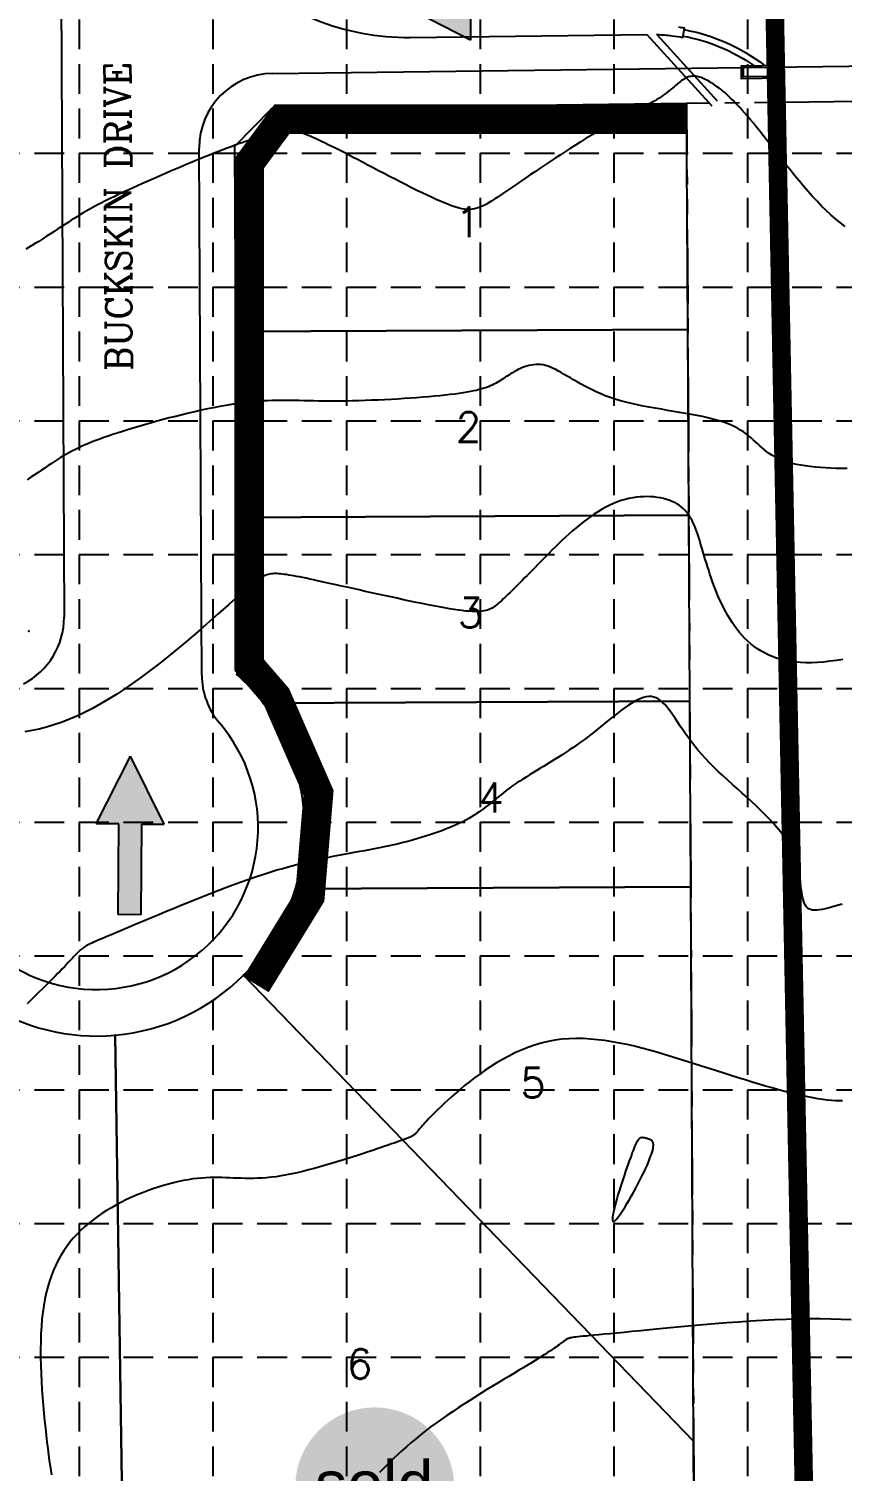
# Model space of a CAD drawing. Header units: inches. Extents: x -2116 to 192, y -2317 to -873.
# Drawn here: x -255.4 to -36.4, y -1985.4 to -1597.3 of the extents above; entities that cross this region are included whole.
import ezdxf
from ezdxf.enums import TextEntityAlignment as Align

# ---------------------------------------------------------------- set-up
doc = ezdxf.new("R2010")
doc.units = ezdxf.units.IN
doc.header["$LTSCALE"] = 40
doc.header["$MEASUREMENT"] = 0
for name, pattern in [('DAM', [0.5, 0.2, -0.1, 0.2]), ('DASHED', [0.75, 0.5, -0.25]), ('LONG_TWO_SHORT', [1, 0.5, -0.1, 0.1, -0.1, 0.1, -0.1])]:
    doc.linetypes.add(name, pattern=pattern)
for name, color, linetype in [('1-BC', 7, 'Continuous'), ('1-DAM_TEXT', 7, 'DAM'), ('1-LOTS', 7, 'Continuous'), ('1-STM', 7, 'Continuous'), ('1-STM_INLETS', 7, 'Continuous'), ('BASE', 7, 'Continuous'), ('BOUNDARY', 7, 'Continuous'), ('grid', 9, 'Continuous'), ('limitsofdisturb', 1, 'DASHED'), ('SILT', 200, 'Continuous'), ('TOPO100_CON', 9, 'Continuous'), ('TOPO100_ICON', 9, 'Continuous')]:
    doc.layers.add(name, color=color, linetype=linetype)
doc.styles.add('PAD_LABEL', font='romanc')
doc.styles.add('ryland', font='ARIAL.TTF', dxfattribs={"height": 25})
doc.styles.add('SEG_LABEL08', font='simplex1')

# ---------------------------------------------------------------- blocks, each defined once
blk = doc.blocks.new('TF')
for p, q in [((0.1612, 0.0201), (0.1612, 0.0601)), ((0.1612, 0.0601), (0.2812, 0.0001)), ((0.0012, -0.0199), (0.0012, 0.0201)), ((0.0012, 0.0201), (0.1612, 0.0201)), ((0.1612, -0.0599), (0.2812, 0.0001)), ((0.1612, -0.0199), (0.0012, -0.0199)), ((0.1612, -0.0199), (0.1612, -0.0599))]:
    blk.add_line(p, q)
for points in [[(0.1612, -0.0599), (0.1612, 0.0601), (0.2812, 0.0001), (0.1612, 0.0601)], [(0.0012, 0.0201), (0.0012, -0.0199), (0.1612, 0.0201), (0.1612, -0.0199)]]:
    blk.add_solid(points)
blk = doc.blocks.new('arrow')
at = {"xscale": 192.0000000000001, "yscale": 192, "zscale": 192, "rotation": 89.54514789520785}
blk.add_blockref('TF', (-0.41, -54), dxfattribs=at)
blk = doc.blocks.new('Sold')
h = blk.add_hatch(color=7)
h.paths.add_polyline_path([(38.78, 18.77, 1), (0.52, 18.77, 1)])
h.paths.add_polyline_path([(2.42, 10.89), (36.59, 10.89), (36.59, 27.86), (2.42, 27.86)], flags=24)
at = {"layer": 'BASE', "color": 7, "style": 'ryland'}
blk.add_text('sold', height=11.127, dxfattribs=at).set_placement((19.5, 13.9), align=Align.CENTER)

msp = doc.modelspace()

# ---------------------------------------------------------------- linework, layer by layer
at = {"layer": '1-BC', "linetype": 'Continuous'}
for p, q in [((-247.72, -1380.52), (-245.91, -1755.62, 53705.1)), ((-189.77, -1609.31, 53424.98), (8.08, -1606.85, 53636.34)), ((-208.91, -1755.45, 53705.1), (-209.52, -1629.4, 53453.98)), ((-208.84, -1771.2, 53736.5), (-208.91, -1755.45, 53705.1))]:
    msp.add_line(p, q, dxfattribs=at)
for centre, radius, start, end in [((-189.52, -1629.31), 20, 90.7106, 180.2766), ((-265.91, -1755.72), 20, 296.9445, 0.2766), ((-188.84, -1771.11), 20, 180.2766, 220.4781), ((-237.14, -1812.33), 43.5, 355.4781, 40.4781), ((-237.14, -1812.33), 43.5, 310.4781, 355.4781), ((-237.14, -1812.33), 43.5, 220.4781, 265.4781), ((-237.14, -1812.33), 43.5, 265.4781, 310.4781)]:
    msp.add_arc(centre, radius, start, end, dxfattribs=at)
at = {"layer": '1-LOTS', "linetype": 'Continuous'}
for p, q in [((-78.25, -1617.43, 53719.98), (-190.07, -1618.81)), ((-77.94, -1678.2, 53766.22), (-78.25, -1617.43, 53719.98)), ((-199.78, -1678.79), (-77.94, -1678.2, 53766.22)), ((-77.94, -1678.2, 53766.22), (-199.78, -1678.79)), ((-77.68, -1728.2, 53904.84), (-77.94, -1678.2, 53766.22)), ((-77.68, -1728.2, 53904.84), (-199.54, -1728.78)), ((-199.54, -1728.78), (-77.68, -1728.2, 53904.84)), ((-77.42, -1778.2, 53973.78), (-77.68, -1728.2, 53904.84)), ((-77.42, -1778.2, 53973.78), (-192.32, -1778.75)), ((-192.32, -1778.75), (-77.42, -1778.2, 53973.78)), ((-77.16, -1828.19, 54051.59), (-77.42, -1778.2, 53973.78)), ((-77.16, -1828.19, 54051.59), (-183.59, -1828.71)), ((-183.59, -1828.71), (-77.16, -1828.19, 54051.59)), ((-76.39, -1977.38, 54263.95), (-77.16, -1828.19, 54051.59)), ((-76.39, -1977.38, 54263.95), (-197.59, -1851.98)), ((-197.59, -1851.98), (-76.39, -1977.38, 54263.95)), ((-232.12, -1868.1), (-229.85, -2022.18, 54150)), ((-229.85, -2022.18, 54150), (-232.12, -1868.1)), ((-76.17, -2021.42, 54350), (-76.39, -1977.38, 54263.95))]:
    msp.add_line(p, q, dxfattribs=at)
at = {"layer": '1-LOTS', "linetype": 'Continuous', "flags": 128}
for points in [[(-190.07, -1618.81), (-200.02, -1628.94)], [(-200.02, -1628.94), (-199.78, -1678.79)], [(-199.78, -1678.79), (-199.54, -1728.78)], [(-199.54, -1728.78), (-199.34, -1771.01)]]:
    msp.add_lwpolyline(points, dxfattribs=at)
at = {"layer": '1-LOTS', "linetype": 'Continuous'}
for start, end in [(36.8414, 47.5445), (342.9916, 36.8414), (314.9214, 342.9916), (275.1363, 314.9214), (237.1968, 275.1363)]:
    msp.add_arc((-237.14, -1812.33), 56, start, end, dxfattribs=at)
for p in [(-78.25, -1617.43, 53719.98), (-190.07, -1618.81), (-200.02, -1628.94), (-199.78, -1678.79), (-77.94, -1678.2, 53766.22), (-199.54, -1728.78), (-255.39, -1759.39), (-199.34, -1771.01), (-192.32, -1778.75), (-183.59, -1828.71), (-197.59, -1851.98), (-232.12, -1868.1)]:
    msp.add_point(p, dxfattribs=at)
at = {"layer": '1-STM', "linetype": 'Continuous', "flags": 128}
for points, elevation in [([(-219.73, -1533.67), (-219.73, -1533.67, 0.416434), (-152.66, -1599.6), (-152.66, -1599.6)], 53267.02), ([(-86.24, -1598.84), (-86.24, -1598.84, -0.020834), (-82.19, -1599.17), (-82.19, -1599.17)], 53450.54), ([(-82.19, -1599.17), (-82.19, -1599.17, -0.015022), (-79.29, -1599.61), (-79.29, -1599.61), (-78.84, -1597.15), (-78.84, -1597.15, 0.007343), (-80.32, -1596.9), (-80.32, -1596.9)], 53453.3), ([(-78.91, -1597.52), (-78.91, -1597.52, -0.116822), (-57.45, -1606.98), (-57.45, -1606.98)], 53453.58), ([(-79.23, -1599.24), (-79.23, -1599.24, -0.106539), (-60.12, -1607.2), (-60.12, -1607.2)], 53453.58)]:
    msp.add_lwpolyline(points, format="xyb", dxfattribs=dict(at, elevation=elevation))
for points, elevation in [([(-152.66, -1599.6), (-88.97, -1598.81)], 53419.09), ([(-88.97, -1598.81), (-71.49, -1618.01)], 53450.54), ([(-86.24, -1598.84), (-70.01, -1616.66)], 53450.54)]:
    msp.add_lwpolyline(points, dxfattribs=dict(at, elevation=elevation))
at = {"layer": '1-STM_INLETS', "linetype": 'Continuous', "flags": 128}
for points in [[(-52.44, -1610.61), (-63.44, -1610.74), (-63.48, -1607.24), (-52.48, -1607.11), (-52.44, -1610.61)], [(-52.94, -1610.11), (-62.94, -1610.24), (-62.97, -1607.74), (-52.97, -1607.61), (-52.94, -1610.11)]]:
    msp.add_lwpolyline(points, close=True, dxfattribs=at)
at = {"layer": 'BOUNDARY', "linetype": 'LONG_TWO_SHORT', "flags": 128}
msp.add_lwpolyline([(8, -1616.36), (-78.25, -1617.43), (-76.17, -2021.42), (-1681.87, -2029.41)], dxfattribs=at)
at = {"layer": 'grid', "color": 8, "linetype": 'DASHED', "ltscale": 0.4}
for p, q in [((-241.87, -910.78), (-241.87, -2278.78)), ((-205.87, -910.78), (-205.87, -2278.78)), ((-169.87, -910.78), (-169.87, -2278.78)), ((-133.87, -910.78), (-133.87, -2278.78)), ((-97.87, -910.78), (-97.87, -2278.78)), ((-61.87, -910.78), (-61.87, -2278.78)), ((-2077.87, -1630.78), (154.13, -1630.78)), ((-2077.87, -1666.78), (154.13, -1666.78)), ((-2077.87, -1702.78), (154.13, -1702.78)), ((-2077.87, -1738.78), (154.13, -1738.78)), ((-2077.87, -1774.78), (154.13, -1774.78)), ((-2077.87, -1810.78), (154.13, -1810.78)), ((-2077.87, -1846.78), (154.13, -1846.78)), ((-2077.87, -1882.78), (154.13, -1882.78)), ((-2077.87, -1918.78), (154.13, -1918.78)), ((-2077.87, -1954.78), (154.13, -1954.78))]:
    msp.add_line(p, q, dxfattribs=at)
at = {"layer": 'limitsofdisturb', "color": 1, "const_width": 5}
msp.add_lwpolyline([(-1844.62, -1990.78), (-1844.62, -1280.09), (-1844.62, -1280.09), (-1844.26, -1173.04), (-752.01, -1172.92), (-752.01, -1001.61), (-658.88, -981.43), (-594.33, -1184.26), (-62.6, -1184.26), (-45.48, -2050.54), (-1679.47, -2050.54)], dxfattribs=at)
at = {"layer": 'SILT', "color": 84, "const_width": 8}
msp.add_lwpolyline([(-194.21, -1854.46), (-179.72, -1830.83), (-177.39, -1802.91), (-188.75, -1776.96), (-196.06, -1768.5), (-196.06, -1633.54), (-187.22, -1621.59), (-78.18, -1621.59)], dxfattribs=at)
at = {"layer": 'TOPO100_CON', "color": 35, "linetype": 'Continuous'}
for points in [[(-35.59, -1650.51), (-36.85, -1649.55), (-38.12, -1648.51), (-39.38, -1647.4), (-40.64, -1646.22), (-41.9, -1644.99), (-43.14, -1643.7), (-44.38, -1642.38), (-45.6, -1641.02), (-46.8, -1639.63), (-47.99, -1638.22), (-49.17, -1636.8), (-50.32, -1635.38), (-51.45, -1633.97), (-52.55, -1632.56), (-53.63, -1631.18), (-54.68, -1629.83), (-55.7, -1628.51), (-56.68, -1627.23), (-57.63, -1626.01), (-58.55, -1624.85), (-59.43, -1623.75), (-60.27, -1622.72), (-61.07, -1621.75), (-61.84, -1620.84), (-62.58, -1619.99), (-63.28, -1619.19), (-63.96, -1618.45), (-64.61, -1617.75), (-65.23, -1617.11), (-65.83, -1616.5), (-66.41, -1615.94), (-66.96, -1615.42), (-67.49, -1614.93), (-68.01, -1614.48), (-68.5, -1614.06), (-68.98, -1613.67), (-69.45, -1613.31), (-69.9, -1612.97), (-70.35, -1612.65), (-70.78, -1612.35), (-71.21, -1612.06), (-71.62, -1611.8), (-72.03, -1611.55), (-72.44, -1611.31), (-72.83, -1611.1), (-73.22, -1610.9), (-73.6, -1610.72), (-73.98, -1610.57), (-74.35, -1610.43), (-74.71, -1610.31), (-75.07, -1610.21), (-75.42, -1610.14), (-75.77, -1610.08), (-76.11, -1610.05), (-76.45, -1610.04), (-76.78, -1610.05), (-77.1, -1610.09), (-77.43, -1610.15), (-77.75, -1610.23), (-78.06, -1610.34), (-78.37, -1610.47), (-78.68, -1610.63), (-78.99, -1610.81), (-79.3, -1611.01), (-79.61, -1611.23), (-79.93, -1611.46), (-80.25, -1611.72), (-80.58, -1611.99), (-80.92, -1612.27), (-81.27, -1612.57), (-81.63, -1612.88), (-82.01, -1613.2), (-82.4, -1613.53), (-82.81, -1613.87), (-83.23, -1614.21), (-83.68, -1614.56), (-84.15, -1614.91), (-84.64, -1615.27), (-85.15, -1615.62), (-85.69, -1615.98), (-86.26, -1616.33), (-86.86, -1616.69), (-87.49, -1617.04), (-88.14, -1617.4), (-88.83, -1617.77), (-89.54, -1618.15), (-90.29, -1618.53), (-91.07, -1618.93), (-91.88, -1619.35), (-92.72, -1619.78), (-93.6, -1620.23), (-94.51, -1620.69), (-95.45, -1621.19), (-96.43, -1621.7), (-97.45, -1622.25), (-98.5, -1622.82), (-99.59, -1623.42), (-100.71, -1624.05), (-101.88, -1624.72), (-103.08, -1625.43), (-104.31, -1626.17), (-105.59, -1626.95), (-106.89, -1627.76), (-108.21, -1628.59), (-109.55, -1629.45), (-110.9, -1630.32), (-112.26, -1631.2), (-113.62, -1632.1), (-114.98, -1632.99), (-116.32, -1633.89), (-117.66, -1634.78), (-118.97, -1635.67), (-120.26, -1636.54), (-121.52, -1637.39), (-122.74, -1638.22), (-123.93, -1639.03), (-125.07, -1639.8), (-126.15, -1640.54), (-127.18, -1641.24), (-128.15, -1641.9), (-129.05, -1642.51), (-129.89, -1643.07), (-130.68, -1643.58), (-131.43, -1644.05), (-132.14, -1644.46), (-132.81, -1644.82), (-133.47, -1645.13), (-134.11, -1645.39), (-134.74, -1645.6), (-135.37, -1645.75), (-136.01, -1645.85), (-136.66, -1645.9), (-137.33, -1645.89), (-138.03, -1645.83), (-138.77, -1645.71), (-139.55, -1645.54), (-140.39, -1645.3), (-141.28, -1645.01), (-142.24, -1644.67), (-143.27, -1644.26), (-144.38, -1643.8), (-145.56, -1643.28), (-146.81, -1642.71), (-148.11, -1642.1), (-149.47, -1641.45), (-150.87, -1640.77), (-152.3, -1640.06), (-153.76, -1639.32), (-155.24, -1638.57), (-156.74, -1637.8), (-158.24, -1637.03), (-159.73, -1636.25), (-161.21, -1635.48), (-162.68, -1634.71), (-164.12, -1633.95), (-165.52, -1633.22), (-166.88, -1632.5), (-168.2, -1631.81), (-169.46, -1631.16), (-170.65, -1630.54), (-171.77, -1629.97), (-172.83, -1629.44), (-173.82, -1628.94), (-174.74, -1628.49), (-175.61, -1628.07), (-176.41, -1627.68), (-177.16, -1627.33), (-177.86, -1627.01), (-178.5, -1626.72), (-179.1, -1626.45), (-179.66, -1626.21), (-180.17, -1626), (-180.65, -1625.8), (-181.09, -1625.63), (-181.49, -1625.47), (-181.87, -1625.33), (-182.21, -1625.21), (-182.53, -1625.1), (-182.83, -1625), (-183.11, -1624.91), (-183.37, -1624.82), (-183.62, -1624.75), (-183.85, -1624.68), (-184.08, -1624.63), (-184.3, -1624.58), (-184.51, -1624.53), (-184.72, -1624.5), (-184.92, -1624.48), (-185.13, -1624.46), (-185.35, -1624.46), (-185.57, -1624.46), (-185.8, -1624.47), (-186.04, -1624.5), (-186.29, -1624.53), (-186.56, -1624.57), (-186.85, -1624.62), (-187.16, -1624.68), (-187.49, -1624.75), (-187.85, -1624.83), (-188.24, -1624.93), (-188.65, -1625.03), (-189.1, -1625.14), (-189.57, -1625.27), (-190.08, -1625.41), (-190.62, -1625.56), (-191.2, -1625.72), (-191.81, -1625.9), (-192.45, -1626.1), (-193.13, -1626.31), (-193.84, -1626.54), (-194.6, -1626.78), (-195.38, -1627.04), (-196.21, -1627.32), (-197.08, -1627.62), (-197.98, -1627.94), (-198.93, -1628.28), (-199.92, -1628.64), (-200.95, -1629.02), (-202.02, -1629.43), (-203.13, -1629.85), (-204.29, -1630.3), (-205.48, -1630.77), (-206.71, -1631.27), (-207.97, -1631.77), (-209.26, -1632.3), (-210.56, -1632.84), (-211.88, -1633.38), (-213.22, -1633.94), (-214.56, -1634.51), (-215.9, -1635.08), (-217.24, -1635.65), (-218.57, -1636.22), (-219.89, -1636.79), (-221.2, -1637.36), (-222.48, -1637.93), (-223.74, -1638.48), (-224.97, -1639.03), (-226.16, -1639.57), (-227.32, -1640.09), (-228.43, -1640.59), (-229.5, -1641.08), (-230.52, -1641.56), (-231.5, -1642.02), (-232.44, -1642.47), (-233.35, -1642.91), (-234.24, -1643.34), (-235.09, -1643.77), (-235.93, -1644.2), (-236.75, -1644.62), (-237.55, -1645.05), (-238.35, -1645.49), (-239.14, -1645.93), (-239.93, -1646.37), (-240.72, -1646.83), (-241.52, -1647.31), (-242.32, -1647.8), (-243.14, -1648.3), (-243.98, -1648.83), (-244.84, -1649.38), (-245.73, -1649.95), (-246.64, -1650.55), (-247.58, -1651.17), (-248.56, -1651.81), (-249.56, -1652.47), (-250.59, -1653.14), (-251.65, -1653.82), (-252.74, -1654.51), (-253.86, -1655.2), (-255, -1655.89), (-256.18, -1656.57)], [(-35.02, -1715.66), (-36.51, -1715.65), (-37.98, -1715.61), (-39.43, -1715.55), (-40.85, -1715.48), (-42.25, -1715.38), (-43.62, -1715.25), (-44.95, -1715.11), (-46.24, -1714.93), (-47.48, -1714.73), (-48.67, -1714.51), (-49.81, -1714.25), (-50.89, -1713.97), (-51.9, -1713.65), (-52.85, -1713.3), (-53.73, -1712.92), (-54.54, -1712.5), (-55.29, -1712.06), (-56, -1711.6), (-56.67, -1711.11), (-57.3, -1710.61), (-57.92, -1710.09), (-58.51, -1709.56), (-59.1, -1709.02), (-59.69, -1708.48), (-60.3, -1707.93), (-60.91, -1707.39), (-61.56, -1706.85), (-62.24, -1706.31), (-62.96, -1705.79), (-63.73, -1705.28), (-64.56, -1704.78), (-65.45, -1704.31), (-66.43, -1703.85), (-67.48, -1703.43), (-68.63, -1703.03), (-69.85, -1702.66), (-71.16, -1702.31), (-72.53, -1701.98), (-73.96, -1701.66), (-75.45, -1701.36), (-76.98, -1701.07), (-78.55, -1700.79), (-80.15, -1700.52), (-81.77, -1700.24), (-83.41, -1699.97), (-85.05, -1699.69), (-86.69, -1699.4), (-88.32, -1699.11), (-89.94, -1698.8), (-91.53, -1698.47), (-93.09, -1698.13), (-94.61, -1697.76), (-96.08, -1697.37), (-97.5, -1696.95), (-98.86, -1696.5), (-100.15, -1696.02), (-101.39, -1695.52), (-102.58, -1695), (-103.71, -1694.47), (-104.79, -1693.93), (-105.83, -1693.39), (-106.82, -1692.85), (-107.77, -1692.31), (-108.68, -1691.77), (-109.56, -1691.26), (-110.4, -1690.75), (-111.21, -1690.28), (-112, -1689.82), (-112.76, -1689.4), (-113.49, -1689.01), (-114.21, -1688.67), (-114.91, -1688.36), (-115.6, -1688.11), (-116.27, -1687.91), (-116.93, -1687.76), (-117.59, -1687.67), (-118.23, -1687.63), (-118.87, -1687.64), (-119.49, -1687.69), (-120.11, -1687.78), (-120.71, -1687.9), (-121.31, -1688.06), (-121.89, -1688.25), (-122.46, -1688.47), (-123.03, -1688.71), (-123.58, -1688.97), (-124.11, -1689.25), (-124.64, -1689.54), (-125.16, -1689.84), (-125.66, -1690.15), (-126.15, -1690.46), (-126.62, -1690.76), (-127.09, -1691.07), (-127.54, -1691.37), (-127.98, -1691.65), (-128.41, -1691.93), (-128.84, -1692.2), (-129.27, -1692.45), (-129.71, -1692.7), (-130.16, -1692.94), (-130.63, -1693.17), (-131.12, -1693.4), (-131.64, -1693.61), (-132.19, -1693.82), (-132.78, -1694.02), (-133.41, -1694.21), (-134.1, -1694.4), (-134.83, -1694.59), (-135.63, -1694.76), (-136.49, -1694.94), (-137.42, -1695.11), (-138.43, -1695.27), (-139.51, -1695.43), (-140.68, -1695.59), (-141.94, -1695.74), (-143.28, -1695.89), (-144.69, -1696.04), (-146.18, -1696.18), (-147.72, -1696.32), (-149.32, -1696.45), (-150.96, -1696.58), (-152.64, -1696.7), (-154.35, -1696.82), (-156.08, -1696.92), (-157.83, -1697.02), (-159.59, -1697.11), (-161.34, -1697.19), (-163.09, -1697.27), (-164.83, -1697.33), (-166.54, -1697.39), (-168.23, -1697.43), (-169.88, -1697.46), (-171.48, -1697.48), (-173.03, -1697.49), (-174.53, -1697.49), (-175.97, -1697.48), (-177.37, -1697.46), (-178.72, -1697.43), (-180.04, -1697.4), (-181.32, -1697.37), (-182.58, -1697.35), (-183.82, -1697.32), (-185.05, -1697.3), (-186.27, -1697.29), (-187.49, -1697.29), (-188.71, -1697.31), (-189.95, -1697.33), (-191.19, -1697.38), (-192.46, -1697.45), (-193.76, -1697.53), (-195.08, -1697.64), (-196.45, -1697.78), (-197.85, -1697.95), (-199.31, -1698.15), (-200.82, -1698.38), (-202.38, -1698.64), (-203.98, -1698.93), (-205.62, -1699.25), (-207.29, -1699.59), (-208.98, -1699.95), (-210.69, -1700.34), (-212.41, -1700.74), (-214.13, -1701.15), (-215.85, -1701.58), (-217.56, -1702.02), (-219.26, -1702.47), (-220.94, -1702.92), (-222.59, -1703.38), (-224.2, -1703.84), (-225.78, -1704.3), (-227.31, -1704.75), (-228.79, -1705.2), (-230.2, -1705.64), (-231.56, -1706.07), (-232.84, -1706.49), (-234.05, -1706.9), (-235.21, -1707.31), (-236.3, -1707.7), (-237.35, -1708.09), (-238.35, -1708.48), (-239.3, -1708.87), (-240.22, -1709.26), (-241.11, -1709.65), (-241.97, -1710.05), (-242.8, -1710.46), (-243.62, -1710.88), (-244.43, -1711.31), (-245.23, -1711.75), (-246.03, -1712.21), (-246.83, -1712.69), (-247.63, -1713.18), (-248.45, -1713.7), (-249.29, -1714.24), (-250.15, -1714.81), (-251.03, -1715.4), (-251.95, -1716.02), (-252.89, -1716.66), (-253.85, -1717.31), (-254.84, -1717.98), (-255.85, -1718.67)], [(-36.17, -1766.98), (-37.94, -1767.26), (-39.68, -1767.5), (-41.37, -1767.69), (-43.02, -1767.82), (-44.61, -1767.88), (-46.14, -1767.89), (-47.61, -1767.83), (-49.01, -1767.7), (-50.36, -1767.52), (-51.65, -1767.28), (-52.88, -1766.98), (-54.06, -1766.63), (-55.18, -1766.22), (-56.26, -1765.77), (-57.29, -1765.26), (-58.27, -1764.71), (-59.21, -1764.12), (-60.11, -1763.48), (-60.96, -1762.8), (-61.78, -1762.08), (-62.56, -1761.33), (-63.31, -1760.54), (-64.02, -1759.72), (-64.7, -1758.87), (-65.35, -1757.99), (-65.97, -1757.08), (-66.57, -1756.15), (-67.14, -1755.2), (-67.69, -1754.23), (-68.21, -1753.24), (-68.71, -1752.23), (-69.18, -1751.22), (-69.64, -1750.2), (-70.08, -1749.17), (-70.49, -1748.14), (-70.89, -1747.1), (-71.27, -1746.07), (-71.64, -1745.04), (-71.98, -1744.02), (-72.32, -1743.01), (-72.64, -1742.01), (-72.94, -1741.02), (-73.24, -1740.06), (-73.52, -1739.11), (-73.79, -1738.18), (-74.06, -1737.27), (-74.32, -1736.39), (-74.57, -1735.54), (-74.82, -1734.71), (-75.08, -1733.91), (-75.34, -1733.13), (-75.6, -1732.38), (-75.88, -1731.66), (-76.16, -1730.96), (-76.46, -1730.29), (-76.78, -1729.65), (-77.12, -1729.03), (-77.48, -1728.44), (-77.87, -1727.88), (-78.28, -1727.35), (-78.73, -1726.85), (-79.21, -1726.38), (-79.72, -1725.94), (-80.28, -1725.52), (-80.88, -1725.14), (-81.51, -1724.79), (-82.2, -1724.47), (-82.92, -1724.18), (-83.67, -1723.92), (-84.47, -1723.7), (-85.29, -1723.52), (-86.15, -1723.38), (-87.03, -1723.27), (-87.94, -1723.2), (-88.87, -1723.18), (-89.82, -1723.2), (-90.79, -1723.26), (-91.78, -1723.36), (-92.78, -1723.52), (-93.79, -1723.72), (-94.81, -1723.97), (-95.84, -1724.27), (-96.87, -1724.62), (-97.91, -1725.02), (-98.94, -1725.47), (-99.97, -1725.98), (-101, -1726.55), (-102.03, -1727.15), (-103.05, -1727.8), (-104.06, -1728.49), (-105.06, -1729.22), (-106.05, -1729.97), (-107.04, -1730.76), (-108.01, -1731.56), (-108.97, -1732.39), (-109.92, -1733.22), (-110.85, -1734.08), (-111.77, -1734.93), (-112.67, -1735.79), (-113.56, -1736.65), (-114.42, -1737.51), (-115.27, -1738.36), (-116.09, -1739.19), (-116.89, -1740.01), (-117.67, -1740.8), (-118.43, -1741.57), (-119.16, -1742.32), (-119.87, -1743.05), (-120.56, -1743.74), (-121.22, -1744.42), (-121.87, -1745.07), (-122.49, -1745.7), (-123.09, -1746.3), (-123.67, -1746.88), (-124.23, -1747.44), (-124.77, -1747.98), (-125.29, -1748.49), (-125.79, -1748.98), (-126.28, -1749.45), (-126.75, -1749.9), (-127.2, -1750.32), (-127.63, -1750.72), (-128.05, -1751.1), (-128.45, -1751.46), (-128.84, -1751.8), (-129.21, -1752.12), (-129.57, -1752.42), (-129.93, -1752.69), (-130.29, -1752.94), (-130.66, -1753.17), (-131.05, -1753.38), (-131.45, -1753.56), (-131.87, -1753.72), (-132.32, -1753.85), (-132.81, -1753.96), (-133.34, -1754.04), (-133.92, -1754.1), (-134.55, -1754.13), (-135.23, -1754.13), (-135.98, -1754.1), (-136.8, -1754.05), (-137.69, -1753.97), (-138.66, -1753.85), (-139.72, -1753.71), (-140.87, -1753.54), (-142.11, -1753.34), (-143.44, -1753.11), (-144.85, -1752.86), (-146.33, -1752.58), (-147.87, -1752.28), (-149.47, -1751.96), (-151.11, -1751.63), (-152.78, -1751.28), (-154.49, -1750.92), (-156.21, -1750.55), (-157.94, -1750.18), (-159.68, -1749.8), (-161.4, -1749.42), (-163.12, -1749.05), (-164.8, -1748.67), (-166.46, -1748.3), (-168.08, -1747.94), (-169.64, -1747.59), (-171.15, -1747.26), (-172.59, -1746.93), (-173.95, -1746.63), (-175.24, -1746.34), (-176.47, -1746.07), (-177.62, -1745.82), (-178.71, -1745.59), (-179.74, -1745.37), (-180.7, -1745.17), (-181.61, -1744.98), (-182.47, -1744.81), (-183.27, -1744.65), (-184.02, -1744.51), (-184.73, -1744.39), (-185.39, -1744.28), (-186.01, -1744.18), (-186.59, -1744.1), (-187.14, -1744.03), (-187.65, -1743.98), (-188.13, -1743.94), (-188.58, -1743.91), (-189.01, -1743.9), (-189.41, -1743.9), (-189.8, -1743.92), (-190.18, -1743.95), (-190.55, -1744.02), (-190.93, -1744.11), (-191.32, -1744.24), (-191.73, -1744.41), (-192.16, -1744.63), (-192.62, -1744.89), (-193.11, -1745.2), (-193.65, -1745.58), (-194.24, -1746.01), (-194.89, -1746.51), (-195.6, -1747.08), (-196.39, -1747.73), (-197.25, -1748.46), (-198.19, -1749.27), (-199.23, -1750.17), (-200.36, -1751.17), (-201.59, -1752.26), (-202.94, -1753.45), (-204.39, -1754.74), (-205.93, -1756.1), (-207.57, -1757.54), (-209.29, -1759.03), (-211.08, -1760.58), (-212.95, -1762.16), (-214.87, -1763.76), (-216.86, -1765.39), (-218.89, -1767.02), (-220.96, -1768.65), (-223.07, -1770.26), (-225.21, -1771.84), (-227.37, -1773.39), (-229.54, -1774.88), (-231.72, -1776.32), (-233.9, -1777.69), (-236.08, -1778.98), (-238.24, -1780.18), (-240.38, -1781.28), (-242.5, -1782.27), (-244.58, -1783.15), (-246.64, -1783.93), (-248.67, -1784.61), (-250.66, -1785.21), (-252.62, -1785.72), (-254.54, -1786.16), (-256.43, -1786.52)], [(-36.25, -1885.74), (-37.2, -1885.75), (-38.21, -1885.73), (-39.28, -1885.66), (-40.41, -1885.56), (-41.61, -1885.41), (-42.88, -1885.22), (-44.22, -1884.99), (-45.62, -1884.71), (-47.09, -1884.4), (-48.61, -1884.04), (-50.19, -1883.66), (-51.82, -1883.24), (-53.5, -1882.79), (-55.23, -1882.31), (-56.99, -1881.8), (-58.8, -1881.27), (-60.64, -1880.72), (-62.51, -1880.16), (-64.41, -1879.57), (-66.33, -1878.97), (-68.28, -1878.36), (-70.24, -1877.73), (-72.22, -1877.1), (-74.22, -1876.46), (-76.22, -1875.82), (-78.22, -1875.18), (-80.23, -1874.54), (-82.24, -1873.92), (-84.26, -1873.3), (-86.27, -1872.71), (-88.28, -1872.14), (-90.29, -1871.6), (-92.3, -1871.1), (-94.3, -1870.64), (-96.29, -1870.23), (-98.27, -1869.86), (-100.25, -1869.56), (-102.22, -1869.31), (-104.17, -1869.14), (-106.11, -1869.03), (-108.04, -1869.01), (-109.95, -1869.07), (-111.84, -1869.21), (-113.72, -1869.45), (-115.57, -1869.79), (-117.41, -1870.24), (-119.22, -1870.77), (-121, -1871.4), (-122.76, -1872.11), (-124.48, -1872.88), (-126.17, -1873.72), (-127.82, -1874.62), (-129.42, -1875.56), (-130.99, -1876.53), (-132.5, -1877.54), (-133.97, -1878.56), (-135.38, -1879.6), (-136.74, -1880.65), (-138.04, -1881.68), (-139.28, -1882.71), (-140.45, -1883.71), (-141.56, -1884.69), (-142.59, -1885.63), (-143.55, -1886.52), (-144.44, -1887.35), (-145.25, -1888.12), (-145.98, -1888.84), (-146.64, -1889.49), (-147.24, -1890.1), (-147.78, -1890.65), (-148.25, -1891.15), (-148.68, -1891.6), (-149.05, -1892.02), (-149.39, -1892.39), (-149.68, -1892.73), (-149.93, -1893.03), (-150.16, -1893.3), (-150.35, -1893.54), (-150.53, -1893.76), (-150.69, -1893.95), (-150.83, -1894.13), (-150.96, -1894.28), (-151.09, -1894.43), (-151.21, -1894.56), (-151.34, -1894.69), (-151.48, -1894.8), (-151.63, -1894.92), (-151.79, -1895.04), (-151.97, -1895.15), (-152.18, -1895.27), (-152.41, -1895.38), (-152.67, -1895.51), (-152.97, -1895.64), (-153.3, -1895.78), (-153.67, -1895.93), (-154.09, -1896.09), (-154.56, -1896.26), (-155.09, -1896.45), (-155.66, -1896.65), (-156.3, -1896.88), (-157.01, -1897.12), (-157.78, -1897.38), (-158.62, -1897.67), (-159.54, -1897.99), (-160.54, -1898.33), (-161.61, -1898.69), (-162.77, -1899.09), (-163.99, -1899.5), (-165.28, -1899.93), (-166.62, -1900.37), (-168.01, -1900.83), (-169.45, -1901.29), (-170.92, -1901.75), (-172.41, -1902.21), (-173.93, -1902.67), (-175.47, -1903.12), (-177.01, -1903.56), (-178.55, -1903.98), (-180.09, -1904.38), (-181.61, -1904.76), (-183.12, -1905.11), (-184.59, -1905.43), (-186.04, -1905.72), (-187.45, -1905.97), (-188.81, -1906.18), (-190.11, -1906.35), (-191.37, -1906.47), (-192.59, -1906.56), (-193.77, -1906.62), (-194.91, -1906.65), (-196.02, -1906.65), (-197.11, -1906.64), (-198.18, -1906.62), (-199.23, -1906.58), (-200.27, -1906.54), (-201.31, -1906.5), (-202.35, -1906.46), (-203.39, -1906.43), (-204.44, -1906.41), (-205.5, -1906.41), (-206.59, -1906.42), (-207.69, -1906.47), (-208.83, -1906.54), (-209.99, -1906.65), (-211.2, -1906.8), (-212.44, -1906.99), (-213.73, -1907.22), (-215.04, -1907.49), (-216.39, -1907.8), (-217.76, -1908.16), (-219.15, -1908.55), (-220.56, -1908.98), (-221.97, -1909.45), (-223.4, -1909.96), (-224.82, -1910.51), (-226.24, -1911.09), (-227.66, -1911.71), (-229.06, -1912.36), (-230.45, -1913.05), (-231.81, -1913.77), (-233.15, -1914.52), (-234.47, -1915.31), (-235.74, -1916.13), (-236.98, -1916.98), (-238.18, -1917.86), (-239.32, -1918.77), (-240.42, -1919.71), (-241.47, -1920.69), (-242.48, -1921.7), (-243.43, -1922.75), (-244.34, -1923.84), (-245.2, -1924.98), (-246, -1926.16), (-246.76, -1927.38), (-247.47, -1928.66), (-248.14, -1929.98), (-248.75, -1931.36), (-249.31, -1932.79), (-249.82, -1934.28), (-250.29, -1935.83), (-250.7, -1937.44), (-251.06, -1939.12), (-251.37, -1940.86), (-251.64, -1942.67), (-251.85, -1944.54), (-252.01, -1946.49), (-252.12, -1948.5), (-252.19, -1950.57), (-252.22, -1952.67), (-252.21, -1954.81), (-252.17, -1956.97), (-252.09, -1959.14), (-251.99, -1961.31), (-251.86, -1963.48), (-251.71, -1965.63), (-251.54, -1967.75), (-251.35, -1969.83), (-251.15, -1971.87), (-250.94, -1973.85), (-250.73, -1975.76), (-250.51, -1977.59), (-250.3, -1979.34), (-250.09, -1980.99), (-249.88, -1982.53), (-249.68, -1983.95), (-249.5, -1985.25), (-249.33, -1986.43)], [(-33.99, -1944.71), (-36.62, -1944.57), (-39.38, -1944.49), (-42.26, -1944.45), (-45.23, -1944.46), (-48.29, -1944.51), (-51.42, -1944.61), (-54.59, -1944.73), (-57.8, -1944.89), (-61.03, -1945.08), (-64.26, -1945.29), (-67.47, -1945.52), (-70.65, -1945.77), (-73.78, -1946.03), (-76.85, -1946.29), (-79.83, -1946.57), (-82.72, -1946.84), (-85.49, -1947.11), (-88.14, -1947.37), (-90.63, -1947.62), (-92.97, -1947.85), (-95.12, -1948.07), (-97.08, -1948.26), (-98.85, -1948.44), (-100.45, -1948.59), (-101.88, -1948.73), (-103.16, -1948.85), (-104.29, -1948.95), (-105.28, -1949.05), (-106.15, -1949.13), (-106.91, -1949.2), (-107.56, -1949.27), (-108.11, -1949.33), (-108.58, -1949.39), (-108.97, -1949.45), (-109.3, -1949.5), (-109.58, -1949.56), (-109.81, -1949.62), (-110.01, -1949.68), (-110.18, -1949.75), (-110.34, -1949.83), (-110.49, -1949.92), (-110.65, -1950.02), (-110.82, -1950.13), (-111.01, -1950.26), (-111.21, -1950.41), (-111.43, -1950.57), (-111.68, -1950.75), (-111.96, -1950.96), (-112.27, -1951.18), (-112.62, -1951.43), (-113.01, -1951.71), (-113.45, -1952.01), (-113.93, -1952.34), (-114.47, -1952.71), (-115.06, -1953.1), (-115.71, -1953.53), (-116.43, -1953.99), (-117.21, -1954.49), (-118.07, -1955.03), (-119, -1955.61), (-120.01, -1956.23), (-121.1, -1956.89), (-122.27, -1957.59), (-123.51, -1958.33), (-124.81, -1959.11), (-126.17, -1959.92), (-127.58, -1960.76), (-129.03, -1961.63), (-130.51, -1962.53), (-132.02, -1963.46), (-133.56, -1964.41), (-135.11, -1965.38), (-136.68, -1966.37), (-138.24, -1967.37), (-139.8, -1968.39), (-141.34, -1969.42), (-142.87, -1970.46), (-144.38, -1971.5), (-145.85, -1972.56), (-147.28, -1973.61), (-148.67, -1974.67), (-150.01, -1975.72), (-151.3, -1976.78), (-152.54, -1977.82), (-153.73, -1978.86), (-154.88, -1979.89), (-155.99, -1980.91), (-157.06, -1981.92), (-158.1, -1982.91), (-159.1, -1983.88), (-160.06, -1984.84), (-161, -1985.77)]]:
    msp.add_lwpolyline(points, dxfattribs=at)
at = {"layer": 'TOPO100_CON', "color": 35, "linetype": 'Continuous', "flags": 128}
msp.add_lwpolyline([(-88.53, -1902.29), (-88.21, -1901.5), (-87.94, -1900.79), (-87.71, -1900.15), (-87.53, -1899.57), (-87.4, -1899.05), (-87.3, -1898.59), (-87.24, -1898.18), (-87.21, -1897.83), (-87.21, -1897.52), (-87.24, -1897.25), (-87.29, -1897.02), (-87.37, -1896.83), (-87.46, -1896.67), (-87.57, -1896.53), (-87.69, -1896.42), (-87.83, -1896.33), (-87.97, -1896.26), (-88.11, -1896.19), (-88.26, -1896.14), (-88.4, -1896.1), (-88.54, -1896.05), (-88.68, -1896.01), (-88.81, -1895.97), (-88.94, -1895.93), (-89.06, -1895.89), (-89.18, -1895.85), (-89.3, -1895.82), (-89.41, -1895.79), (-89.53, -1895.76), (-89.63, -1895.74), (-89.74, -1895.72), (-89.84, -1895.7), (-89.94, -1895.69), (-90.04, -1895.68), (-90.14, -1895.67), (-90.23, -1895.67), (-90.32, -1895.67), (-90.41, -1895.68), (-90.5, -1895.69), (-90.59, -1895.71), (-90.68, -1895.73), (-90.77, -1895.76), (-90.86, -1895.8), (-90.95, -1895.86), (-91.04, -1895.94), (-91.14, -1896.04), (-91.25, -1896.17), (-91.36, -1896.32), (-91.48, -1896.51), (-91.61, -1896.74), (-91.76, -1897.01), (-91.91, -1897.33), (-92.07, -1897.69), (-92.26, -1898.1), (-92.45, -1898.57), (-92.66, -1899.1), (-92.89, -1899.69), (-93.14, -1900.35), (-93.41, -1901.08), (-93.7, -1901.88), (-94.01, -1902.75), (-94.34, -1903.69), (-94.68, -1904.68), (-95.03, -1905.72), (-95.38, -1906.78), (-95.73, -1907.87), (-96.08, -1908.95), (-96.42, -1910.04), (-96.74, -1911.1), (-97.04, -1912.14), (-97.32, -1913.13), (-97.57, -1914.07), (-97.79, -1914.95), (-97.96, -1915.75), (-98.1, -1916.46), (-98.19, -1917.07), (-98.22, -1917.56), (-98.2, -1917.94), (-98.12, -1918.17), (-97.97, -1918.26), (-97.76, -1918.2), (-97.48, -1917.98), (-97.14, -1917.63), (-96.75, -1917.16), (-96.32, -1916.57), (-95.84, -1915.88), (-95.33, -1915.11), (-94.8, -1914.25), (-94.24, -1913.33), (-93.67, -1912.36), (-93.09, -1911.35), (-92.51, -1910.3), (-91.94, -1909.24), (-91.37, -1908.17), (-90.82, -1907.11), (-90.29, -1906.06), (-89.79, -1905.05), (-89.33, -1904.07), (-88.91, -1903.15), (-88.53, -1902.29)], close=True, dxfattribs=at)
at = {"layer": 'TOPO100_ICON', "color": 35, "linetype": 'Continuous', "flags": 128}
msp.add_lwpolyline([(-36.35, -1832.83), (-37.36, -1833.13), (-38.32, -1833.41), (-39.24, -1833.67), (-40.12, -1833.9), (-40.95, -1834.1), (-41.73, -1834.27), (-42.47, -1834.39), (-43.15, -1834.46), (-43.78, -1834.47), (-44.35, -1834.42), (-44.87, -1834.3), (-45.33, -1834.1), (-45.73, -1833.83), (-46.07, -1833.47), (-46.35, -1833.02), (-46.59, -1832.5), (-46.79, -1831.9), (-46.96, -1831.23), (-47.11, -1830.49), (-47.25, -1829.7), (-47.37, -1828.84), (-47.5, -1827.94), (-47.64, -1826.99), (-47.8, -1825.99), (-47.98, -1824.96), (-48.19, -1823.89), (-48.45, -1822.8), (-48.76, -1821.68), (-49.12, -1820.53), (-49.55, -1819.37), (-50.05, -1818.2), (-50.63, -1817.03), (-51.3, -1815.85), (-52.07, -1814.67), (-52.93, -1813.49), (-53.86, -1812.32), (-54.87, -1811.14), (-55.94, -1809.97), (-57.07, -1808.8), (-58.25, -1807.63), (-59.47, -1806.47), (-60.72, -1805.3), (-61.99, -1804.14), (-63.27, -1802.98), (-64.57, -1801.82), (-65.86, -1800.66), (-67.14, -1799.5), (-68.41, -1798.35), (-69.65, -1797.2), (-70.85, -1796.05), (-72.01, -1794.9), (-73.12, -1793.75), (-74.18, -1792.61), (-75.17, -1791.46), (-76.09, -1790.33), (-76.96, -1789.2), (-77.78, -1788.1), (-78.55, -1787.01), (-79.27, -1785.96), (-79.96, -1784.93), (-80.62, -1783.95), (-81.25, -1783.01), (-81.85, -1782.11), (-82.44, -1781.27), (-83.01, -1780.49), (-83.58, -1779.78), (-84.14, -1779.13), (-84.71, -1778.56), (-85.28, -1778.06), (-85.86, -1777.66), (-86.46, -1777.34), (-87.08, -1777.12), (-87.73, -1777), (-88.4, -1776.98), (-89.11, -1777.06), (-89.84, -1777.23), (-90.61, -1777.5), (-91.39, -1777.84), (-92.21, -1778.26), (-93.04, -1778.74), (-93.9, -1779.29), (-94.78, -1779.89), (-95.68, -1780.54), (-96.6, -1781.23), (-97.54, -1781.96), (-98.49, -1782.71), (-99.46, -1783.5), (-100.44, -1784.29), (-101.43, -1785.1), (-102.44, -1785.92), (-103.45, -1786.73), (-104.48, -1787.53), (-105.51, -1788.32), (-106.55, -1789.09), (-107.59, -1789.83), (-108.64, -1790.56), (-109.68, -1791.27), (-110.72, -1791.96), (-111.76, -1792.64), (-112.8, -1793.3), (-113.82, -1793.94), (-114.84, -1794.57), (-115.84, -1795.19), (-116.83, -1795.79), (-117.8, -1796.38), (-118.76, -1796.96), (-119.69, -1797.53), (-120.6, -1798.09), (-121.49, -1798.64), (-122.35, -1799.18), (-123.18, -1799.71), (-123.98, -1800.24), (-124.75, -1800.76), (-125.48, -1801.28), (-126.18, -1801.79), (-126.85, -1802.3), (-127.5, -1802.8), (-128.13, -1803.3), (-128.74, -1803.8), (-129.35, -1804.29), (-129.94, -1804.77), (-130.52, -1805.25), (-131.11, -1805.73), (-131.7, -1806.2), (-132.29, -1806.66), (-132.89, -1807.12), (-133.51, -1807.58), (-134.15, -1808.03), (-134.8, -1808.48), (-135.48, -1808.92), (-136.19, -1809.36), (-136.93, -1809.8), (-137.71, -1810.22), (-138.53, -1810.65), (-139.38, -1811.07), (-140.28, -1811.49), (-141.2, -1811.9), (-142.17, -1812.3), (-143.16, -1812.7), (-144.19, -1813.09), (-145.24, -1813.48), (-146.32, -1813.85), (-147.43, -1814.22), (-148.57, -1814.59), (-149.73, -1814.94), (-150.91, -1815.29), (-152.11, -1815.62), (-153.33, -1815.95), (-154.57, -1816.27), (-155.83, -1816.58), (-157.1, -1816.88), (-158.38, -1817.17), (-159.68, -1817.44), (-160.98, -1817.71), (-162.3, -1817.97), (-163.64, -1818.22), (-164.99, -1818.47), (-166.36, -1818.72), (-167.75, -1818.97), (-169.16, -1819.23), (-170.59, -1819.5), (-172.06, -1819.77), (-173.55, -1820.06), (-175.07, -1820.37), (-176.63, -1820.7), (-178.21, -1821.04), (-179.84, -1821.41), (-181.5, -1821.81), (-183.21, -1822.24), (-184.96, -1822.71), (-186.75, -1823.21), (-188.58, -1823.74), (-190.47, -1824.32), (-192.41, -1824.94), (-194.38, -1825.6), (-196.4, -1826.3), (-198.44, -1827.02), (-200.5, -1827.77), (-202.57, -1828.55), (-204.64, -1829.33), (-206.71, -1830.14), (-208.77, -1830.95), (-210.8, -1831.76), (-212.81, -1832.57), (-214.79, -1833.37), (-216.72, -1834.17), (-218.6, -1834.95), (-220.42, -1835.7), (-222.17, -1836.44), (-223.85, -1837.15), (-225.45, -1837.82), (-226.96, -1838.45), (-228.36, -1839.05), (-229.67, -1839.59), (-230.87, -1840.1), (-231.98, -1840.56), (-232.99, -1840.98), (-233.93, -1841.37), (-234.77, -1841.72), (-235.55, -1842.05), (-236.25, -1842.35), (-236.89, -1842.62), (-237.46, -1842.87), (-237.99, -1843.1), (-238.45, -1843.31), (-238.88, -1843.51), (-239.26, -1843.7), (-239.61, -1843.88), (-239.92, -1844.05), (-240.22, -1844.23), (-240.49, -1844.4), (-240.74, -1844.57), (-240.98, -1844.76), (-241.22, -1844.94), (-241.46, -1845.14), (-241.69, -1845.35), (-241.93, -1845.58), (-242.18, -1845.83), (-242.44, -1846.09), (-242.72, -1846.37), (-243.01, -1846.68), (-243.32, -1847.02), (-243.66, -1847.38), (-244.02, -1847.77), (-244.42, -1848.19), (-244.85, -1848.65), (-245.32, -1849.15), (-245.83, -1849.68), (-246.38, -1850.26), (-246.98, -1850.88), (-247.64, -1851.54), (-248.34, -1852.26), (-249.11, -1853.02), (-249.93, -1853.83), (-250.81, -1854.7), (-251.74, -1855.6), (-252.71, -1856.56), (-253.72, -1857.55), (-254.75, -1858.57), (-255.81, -1859.63)], dxfattribs=at)

# ---------------------------------------------------------------- block references
at = {"color": 200, "xscale": 0.793967887526378, "yscale": 0.793967887526378, "zscale": 0.793967887526378, "rotation": 90}
msp.add_blockref('arrow', (-154.7, -1591.04), dxfattribs=at)
at = {"color": 200}
for name, p, xscale, yscale, zscale in [('arrow', (-227.98, -1792.97), 0.793967887526378, 0.793967887526378, 0.793967887526378), ('Sold', (-184.22, -2010.62), 1.117884993374901, 1.117884993374901, 1.117884993374901)]:
    msp.add_blockref(name, p, dxfattribs=dict(at, xscale=xscale, yscale=yscale, zscale=zscale))

# ---------------------------------------------------------------- texts
at = {"layer": '1-DAM_TEXT', "linetype": 'Continuous', "style": 'PAD_LABEL'}
msp.add_text('BUCKSKIN DRIVE', height=7, rotation=90.2483, dxfattribs=at).set_placement((-227.8, -1647.8), align=Align.CENTER)
at = {"layer": '1-DAM_TEXT', "linetype": 'Continuous', "style": 'SEG_LABEL08'}
for s, p in [('1', (-137.12, -1649.33)), ('2', (-137, -1704.48)), ('3', (-136.49, -1754.38)), ('4', (-130.91, -1804.14)), ('5', (-119.63, -1880.86)), ('6', (-166.32, -1956.59))]:
    msp.add_text(s, height=8, dxfattribs=at).set_placement(p, align=Align.MIDDLE_CENTER)

doc.saveas('drawing.dxf')
